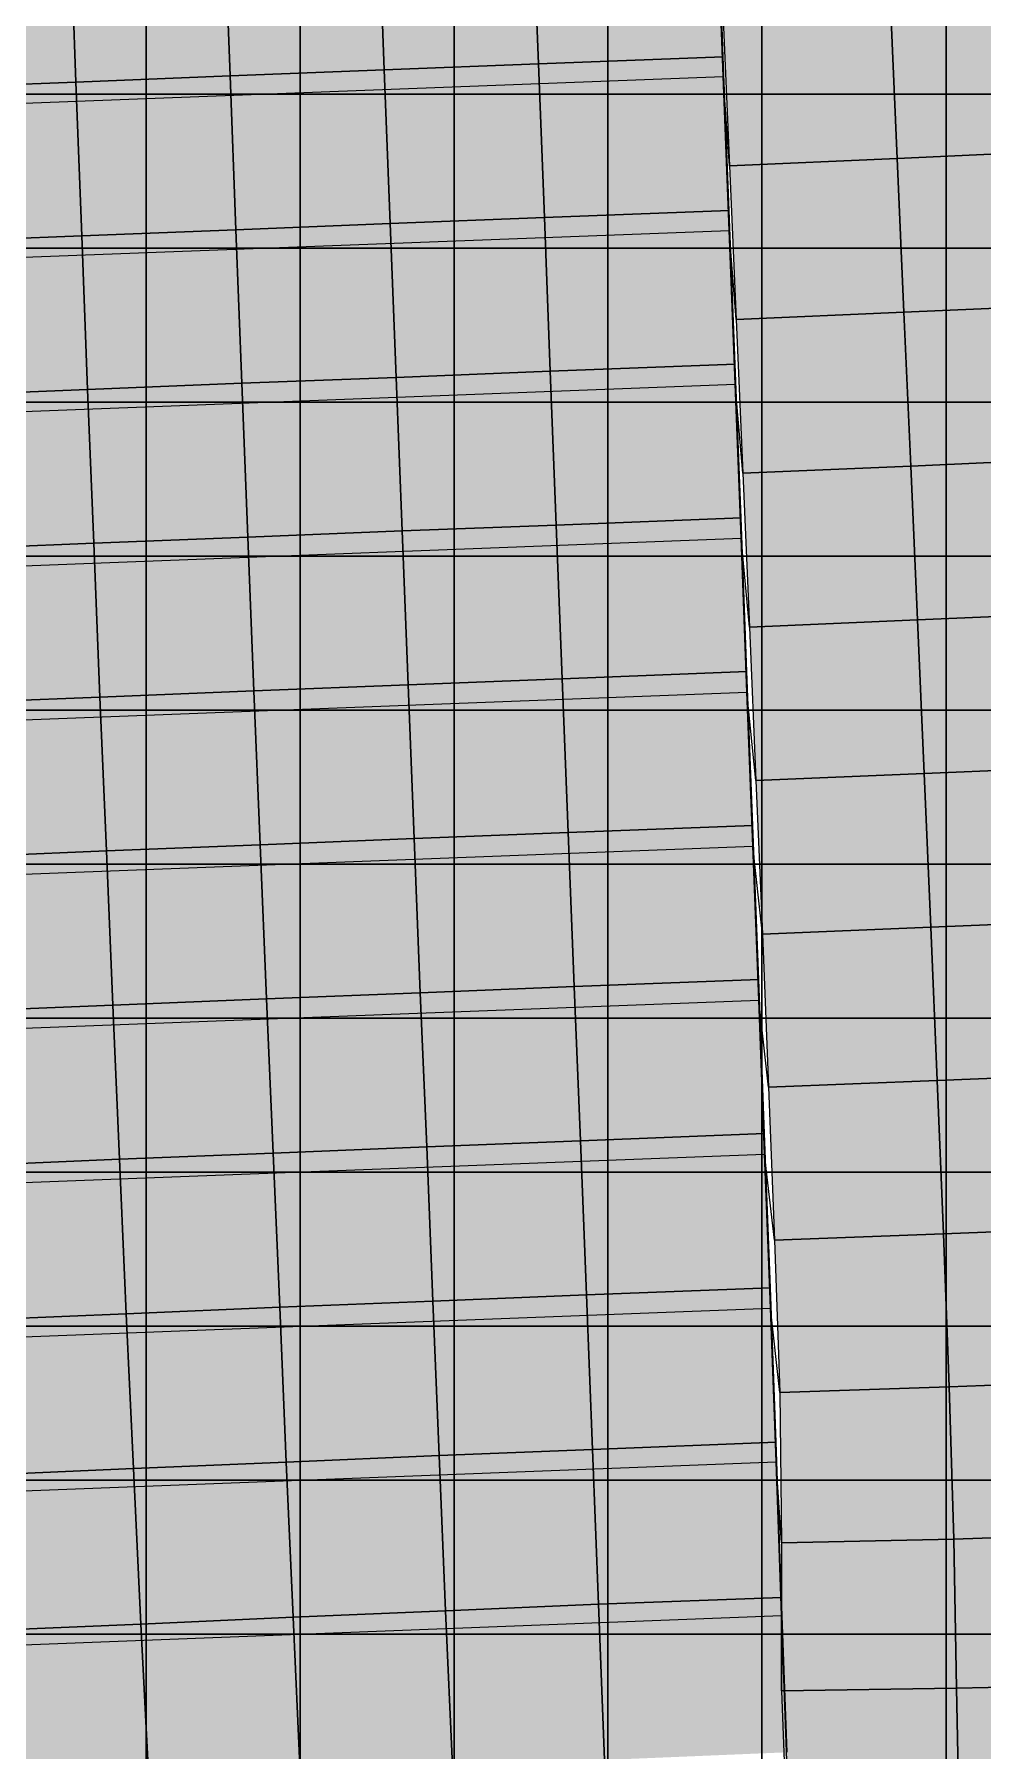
# Model space of a CAD drawing. Header units: inches. Extents: x -100 to 100, y -42 to 41.
# Drawn here: x 17.58 to 23.75, y -17.76 to -6.61 of the extents above; entities that cross this region are included whole.
import ezdxf

# ---------------------------------------------------------------- set-up
doc = ezdxf.new("R2010")
doc.units = ezdxf.units.IN
doc.header["$MEASUREMENT"] = 0
for name, color, linetype in [('Mesh-joint-vd-s2', 7, 'Continuous'), ('Mesh-joint-vd-s3', 7, 'Continuous'), ('Mesh-セル中詰(水中)', 7, 'Continuous'), ('Mesh-事前混合処理土', 7, 'Continuous'), ('Mesh-梁①(両端)', 7, 'Continuous'), ('Mesh-梁③(円周)', 7, 'Continuous'), ('Mesh-深層混合処理(水中)', 7, 'Continuous'), ('Undeformed Mesh-joint-vd-s2', 7, 'Continuous'), ('Undeformed Mesh-joint-vd-s3', 7, 'Continuous'), ('Undeformed Mesh-セル中詰(水中)', 7, 'Continuous'), ('Undeformed Mesh-事前混合処理土', 7, 'Continuous'), ('Undeformed Mesh-梁①(両端)', 7, 'Continuous'), ('Undeformed Mesh-梁③(円周)', 7, 'Continuous'), ('Undeformed Mesh-深層混合処理(水中)', 7, 'Continuous')]:
    doc.layers.add(name, color=color, linetype=linetype)

msp = doc.modelspace()

# ---------------------------------------------------------------- linework, layer by layer
at = {"color": 7, "true_color": 0xffffff, "transparency": 33554687}
for p, q in [((22.061, -6.8849), (22.023, -5.8852)), ((22.061, -6.8849), (22.061, -6.7579)), ((10.797, -7.315), (22.061, -6.8849)), ((22.099, -7.8847), (22.061, -6.8849)), ((22.101, -7.4648), (22.061, -6.8849)), ((22.099, -7.8847), (22.099, -7.7553)), ((10.835, -8.315), (22.099, -7.8847)), ((22.137, -8.8844), (22.099, -7.8847)), ((22.144, -8.4638), (22.099, -7.8847)), ((22.137, -8.8844), (22.138, -8.7535)), ((10.873, -9.315), (22.137, -8.8844)), ((22.176, -9.8841), (22.137, -8.8844)), ((22.188, -9.4625), (22.137, -8.8844)), ((22.176, -9.8841), (22.176, -9.751)), ((10.91, -10.315), (22.176, -9.8841)), ((22.214, -10.8839), (22.176, -9.8841)), ((22.231, -10.4606), (22.176, -9.8841)), ((22.214, -10.8839), (22.214, -10.7501)), ((10.948, -11.315), (22.214, -10.8839)), ((22.252, -11.8836), (22.214, -10.8839)), ((22.273, -11.4579), (22.214, -10.8839)), ((22.252, -11.8836), (22.252, -11.7485)), ((10.986, -12.315), (22.252, -11.8836)), ((22.291, -12.8834), (22.252, -11.8836)), ((22.315, -12.4543), (22.252, -11.8836)), ((22.291, -12.8834), (22.291, -12.7491)), ((11.024, -13.315), (22.291, -12.8834)), ((22.329, -13.8832), (22.291, -12.8834)), ((22.355, -13.4492), (22.291, -12.8834)), ((22.329, -13.8832), (22.329, -13.7493)), ((11.062, -14.315), (22.329, -13.8832)), ((22.367, -14.8829), (22.329, -13.8832)), ((22.394, -14.4421), (22.329, -13.8832)), ((22.367, -14.8829), (22.367, -14.7527)), ((11.099, -15.315), (22.367, -14.8829)), ((22.405, -15.8824), (22.367, -14.8829)), ((22.428, -15.4322), (22.367, -14.8829)), ((22.405, -15.8824), (22.405, -15.7547)), ((11.137, -16.315), (22.405, -15.8824)), ((22.439, -16.8806), (22.405, -15.8824)), ((22.44, -16.4084), (22.405, -15.8824)), ((22.439, -16.8806), (22.439, -16.7623)), ((11.175, -17.315), (22.439, -16.8806)), ((22.475, -17.8797), (22.439, -16.8806)), ((22.439, -17.3696), (22.439, -16.8806))]:
    msp.add_line(p, q, dxfattribs=at)
for points in [[(22.023, -5.7594), (20.82203, -5.8057), (20.86003, -6.8037)], [(22.023, -5.7594), (20.86003, -6.8037), (22.061, -6.7579)], [(18.81803, -5.8844), (17.81603, -5.92386), (17.85403, -6.92191)], [(18.81803, -5.8844), (17.85403, -6.92191), (18.85603, -6.882)], [(18.81803, -5.8844), (19.85803, -6.8431), (19.82003, -5.8447)], [(18.81803, -5.8844), (18.85603, -6.882), (19.85803, -6.8431)], [(20.82203, -5.8057), (19.82003, -5.8447), (19.85803, -6.8431)], [(20.82203, -5.8057), (19.85803, -6.8431), (20.86003, -6.8037)], [(16.81403, -5.96378), (17.85403, -6.92191), (17.81603, -5.92386)], [(16.81403, -5.96378), (16.85203, -6.96149), (17.85403, -6.92191)], [(23.147, -6.4176), (22.057, -6.4655), (22.101, -7.4648)], [(23.147, -6.4176), (22.101, -7.4648), (23.191, -7.417)], [(24.248, -6.3694), (23.147, -6.4176), (23.191, -7.417)], [(24.248, -6.3694), (23.191, -7.417), (24.292, -7.3689)], [(20.86003, -6.8037), (22.099, -7.7553), (22.061, -6.7579)], [(18.85603, -6.882), (17.85403, -6.92191), (17.89203, -7.91947)], [(18.85603, -6.882), (17.89203, -7.91947), (18.89403, -7.8804)], [(18.85603, -6.882), (19.89603, -7.8409), (19.85803, -6.8431)], [(18.85603, -6.882), (18.89403, -7.8804), (19.89603, -7.8409)], [(20.86003, -6.8037), (19.85803, -6.8431), (19.89603, -7.8409)], [(20.86003, -6.8037), (19.89603, -7.8409), (20.89803, -7.8022)], [(20.86003, -6.8037), (20.89803, -7.8022), (22.099, -7.7553)], [(16.85203, -6.96149), (17.89203, -7.91947), (17.85403, -6.92191)], [(16.85203, -6.96149), (16.89003, -7.95977), (17.89203, -7.91947)], [(23.191, -7.417), (22.101, -7.4648), (22.144, -8.4638)], [(23.191, -7.417), (22.144, -8.4638), (23.235, -8.4162)], [(24.292, -7.3689), (23.191, -7.417), (23.235, -8.4162)], [(24.292, -7.3689), (23.235, -8.4162), (24.336, -8.3682)], [(22.099, -7.7553), (20.89803, -7.8022), (20.93603, -8.7999)], [(22.099, -7.7553), (20.93603, -8.7999), (22.138, -8.7535)], [(18.89403, -7.8804), (17.89203, -7.91947), (17.93003, -8.91799)], [(18.89403, -7.8804), (17.93003, -8.91799), (18.93203, -8.8781)], [(19.89603, -7.8409), (18.89403, -7.8804), (18.93203, -8.8781)], [(19.89603, -7.8409), (18.93203, -8.8781), (19.93403, -8.8393)], [(20.89803, -7.8022), (19.89603, -7.8409), (19.93403, -8.8393)], [(20.89803, -7.8022), (19.93403, -8.8393), (20.93603, -8.7999)], [(17.89203, -7.91947), (16.89003, -7.95977), (16.92903, -8.95775)], [(17.89203, -7.91947), (16.92903, -8.95775), (17.93003, -8.91799)], [(23.235, -8.4162), (22.144, -8.4638), (22.188, -9.4625)], [(23.235, -8.4162), (22.188, -9.4625), (23.279, -9.4152)], [(24.336, -8.3682), (23.235, -8.4162), (23.279, -9.4152)], [(24.336, -8.3682), (23.279, -9.4152), (24.381, -9.3674)], [(20.93603, -8.7999), (19.93403, -8.8393), (19.97303, -9.837)], [(20.93603, -8.7999), (19.97303, -9.837), (20.97503, -9.7984)], [(20.93603, -8.7999), (22.176, -9.751), (22.138, -8.7535)], [(20.93603, -8.7999), (20.97503, -9.7984), (22.176, -9.751)], [(18.93203, -8.8781), (17.93003, -8.91799), (17.97003, -9.91609)], [(18.93203, -8.8781), (17.97003, -9.91609), (18.97103, -9.8767)], [(18.93203, -8.8781), (19.97303, -9.837), (19.93403, -8.8393)], [(18.93203, -8.8781), (18.97103, -9.8767), (19.97303, -9.837)], [(16.92903, -8.95775), (17.97003, -9.91609), (17.93003, -8.91799)], [(16.92903, -8.95775), (16.96803, -9.95688), (17.97003, -9.91609)], [(23.279, -9.4152), (22.188, -9.4625), (22.231, -10.4606)], [(23.279, -9.4152), (22.231, -10.4606), (23.323, -10.4137)], [(24.381, -9.3674), (23.279, -9.4152), (23.323, -10.4137)], [(24.381, -9.3674), (23.323, -10.4137), (24.425, -10.3663)], [(20.97503, -9.7984), (19.97303, -9.837), (20.01203, -10.836)], [(20.97503, -9.7984), (20.01203, -10.836), (21.01403, -10.7961)], [(22.214, -10.7501), (22.176, -9.751), (20.97503, -9.7984)], [(22.214, -10.7501), (20.97503, -9.7984), (21.01403, -10.7961)], [(16.96803, -9.95688), (18.01003, -10.9155), (17.97003, -9.91609)], [(18.97103, -9.8767), (17.97003, -9.91609), (18.01003, -10.9155)], [(18.97103, -9.8767), (18.01003, -10.9155), (19.01103, -10.875)], [(18.97103, -9.8767), (20.01203, -10.836), (19.97303, -9.837)], [(18.97103, -9.8767), (19.01103, -10.875), (20.01203, -10.836)], [(16.96803, -9.95688), (17.01003, -10.95573), (18.01003, -10.9155)], [(22.231, -10.4606), (23.366, -11.4118), (23.323, -10.4137)], [(22.231, -10.4606), (22.273, -11.4579), (23.366, -11.4118)], [(23.323, -10.4137), (24.469, -11.3648), (24.425, -10.3663)], [(23.323, -10.4137), (23.366, -11.4118), (24.469, -11.3648)], [(21.01403, -10.7961), (20.01203, -10.836), (20.05203, -11.8346)], [(21.01403, -10.7961), (20.05203, -11.8346), (21.05303, -11.7957)], [(22.252, -11.7485), (22.214, -10.7501), (21.01403, -10.7961)], [(22.252, -11.7485), (21.01403, -10.7961), (21.05303, -11.7957)], [(17.01003, -10.95573), (18.05203, -11.91459), (18.01003, -10.9155)], [(18.01003, -10.9155), (19.05203, -11.8749), (19.01103, -10.875)], [(18.01003, -10.9155), (18.05203, -11.91459), (19.05203, -11.8749)], [(19.01103, -10.875), (20.05203, -11.8346), (20.01203, -10.836)], [(19.01103, -10.875), (19.05203, -11.8749), (20.05203, -11.8346)], [(17.01003, -10.95573), (17.05203, -11.95613), (18.05203, -11.91459)], [(23.366, -11.4118), (24.512, -12.3629), (24.469, -11.3648)], [(22.273, -11.4579), (23.409, -12.4091), (23.366, -11.4118)], [(22.273, -11.4579), (22.315, -12.4543), (23.409, -12.4091)], [(23.366, -11.4118), (23.409, -12.4091), (24.512, -12.3629)], [(20.05203, -11.8346), (21.09203, -12.7949), (21.05303, -11.7957)], [(22.291, -12.7491), (22.252, -11.7485), (21.05303, -11.7957)], [(22.291, -12.7491), (21.05303, -11.7957), (21.09203, -12.7949)], [(17.05203, -11.95613), (18.09403, -12.91569), (18.05203, -11.91459)], [(18.05203, -11.91459), (19.09303, -12.8745), (19.05203, -11.8749)], [(18.05203, -11.91459), (18.09403, -12.91569), (19.09303, -12.8745)], [(19.05203, -11.8749), (20.09203, -12.8353), (20.05203, -11.8346)], [(19.05203, -11.8749), (19.09303, -12.8745), (20.09203, -12.8353)], [(20.05203, -11.8346), (20.09203, -12.8353), (21.09203, -12.7949)], [(17.05203, -11.95613), (17.09603, -12.95652), (18.09403, -12.91569)], [(23.409, -12.4091), (24.555, -13.3604), (24.512, -12.3629)], [(22.315, -12.4543), (23.451, -13.4055), (23.409, -12.4091)], [(22.315, -12.4543), (22.355, -13.4492), (23.451, -13.4055)], [(23.409, -12.4091), (23.451, -13.4055), (24.555, -13.3604)], [(21.09203, -12.7949), (20.09203, -12.8353), (20.13403, -13.8356)], [(21.09203, -12.7949), (20.13403, -13.8356), (21.13203, -13.7968)], [(22.329, -13.7493), (22.291, -12.7491), (21.09203, -12.7949)], [(22.329, -13.7493), (21.09203, -12.7949), (21.13203, -13.7968)], [(17.09603, -12.95652), (18.13803, -13.91682), (18.09403, -12.91569)], [(18.09403, -12.91569), (19.13503, -13.8765), (19.09303, -12.8745)], [(18.09403, -12.91569), (18.13803, -13.91682), (19.13503, -13.8765)], [(19.09303, -12.8745), (20.13403, -13.8356), (20.09203, -12.8353)], [(19.09303, -12.8745), (19.13503, -13.8765), (20.13403, -13.8356)], [(17.09603, -12.95652), (17.14003, -13.95919), (18.13803, -13.91682)], [(23.451, -13.4055), (24.596, -14.3573), (24.555, -13.3604)], [(22.355, -13.4492), (23.491, -14.401), (23.451, -13.4055)], [(22.355, -13.4492), (22.394, -14.4421), (23.491, -14.401)], [(23.451, -13.4055), (23.491, -14.401), (24.596, -14.3573)], [(21.13203, -13.7968), (20.13403, -13.8356), (20.17403, -14.8388)], [(21.13203, -13.7968), (20.17403, -14.8388), (21.17203, -14.7977)], [(22.329, -13.7493), (21.13203, -13.7968), (21.17203, -14.7977)], [(22.329, -13.7493), (21.17203, -14.7977), (22.367, -14.7527)], [(18.13803, -13.91682), (17.14003, -13.95919), (17.18603, -14.96199)], [(18.13803, -13.91682), (17.18603, -14.96199), (18.18103, -14.92104)], [(19.13503, -13.8765), (18.13803, -13.91682), (18.18103, -14.92104)], [(19.13503, -13.8765), (18.18103, -14.92104), (19.17803, -14.8784)], [(19.13503, -13.8765), (20.17403, -14.8388), (20.13403, -13.8356)], [(19.13503, -13.8765), (19.17803, -14.8784), (20.17403, -14.8388)], [(24.596, -14.3573), (23.491, -14.401), (23.528, -15.3956)], [(24.596, -14.3573), (23.528, -15.3956), (24.635, -15.3518)], [(23.491, -14.401), (22.394, -14.4421), (22.428, -15.4322)], [(23.491, -14.401), (22.428, -15.4322), (23.528, -15.3956)], [(20.17403, -14.8388), (21.21003, -15.8022), (21.17203, -14.7977)], [(21.17203, -14.7977), (22.405, -15.7547), (22.367, -14.7527)], [(21.17203, -14.7977), (21.21003, -15.8022), (22.405, -15.7547)], [(17.18603, -14.96199), (18.22803, -15.92535), (18.18103, -14.92104)], [(18.18103, -14.92104), (19.22103, -15.8846), (19.17803, -14.8784)], [(18.18103, -14.92104), (18.22803, -15.92535), (19.22103, -15.8846)], [(19.17803, -14.8784), (20.21503, -15.8416), (20.17403, -14.8388)], [(19.17803, -14.8784), (19.22103, -15.8846), (20.21503, -15.8416)], [(20.17403, -14.8388), (20.21503, -15.8416), (21.21003, -15.8022)], [(17.18603, -14.96199), (17.23403, -15.96889), (18.22803, -15.92535)], [(23.528, -15.3956), (24.674, -16.3423), (24.635, -15.3518)], [(22.44, -16.4084), (23.528, -15.3956), (22.428, -15.4322)], [(22.44, -16.4084), (23.559, -16.3843), (23.528, -15.3956)], [(23.528, -15.3956), (23.559, -16.3843), (24.674, -16.3423)], [(21.21003, -15.8022), (20.21503, -15.8416), (20.25603, -16.8503)], [(21.21003, -15.8022), (20.25603, -16.8503), (21.24903, -16.8059)], [(22.405, -15.7547), (21.21003, -15.8022), (21.24903, -16.8059)], [(22.405, -15.7547), (21.24903, -16.8059), (22.439, -16.7623)], [(17.23403, -15.96889), (18.27503, -16.93542), (18.22803, -15.92535)], [(19.22103, -15.8846), (18.22803, -15.92535), (18.27503, -16.93542)], [(19.22103, -15.8846), (18.27503, -16.93542), (19.26603, -16.8905)], [(19.22103, -15.8846), (20.25603, -16.8503), (20.21503, -15.8416)], [(19.22103, -15.8846), (19.26603, -16.8905), (20.25603, -16.8503)], [(17.23403, -15.96889), (17.28703, -16.97734), (18.27503, -16.93542)], [(23.559, -16.3843), (22.44, -16.4084), (22.439, -17.3696)], [(23.559, -16.3843), (22.439, -17.3696), (23.577, -17.3521)], [(23.559, -16.3843), (24.7126, -17.3278), (24.674, -16.3423)], [(23.559, -16.3843), (23.577, -17.3521), (24.7126, -17.3278)], [(20.30003, -17.8572), (21.24903, -16.8059), (20.25603, -16.8503)], [(20.30003, -17.8572), (21.28803, -17.8179), (21.24903, -16.8059)], [(21.28803, -17.8179), (22.439, -16.7623), (21.24903, -16.8059)], [(21.28803, -17.8179), (22.475, -17.7681), (22.439, -16.7623)], [(17.28703, -16.97734), (18.32813, -17.94767), (18.27503, -16.93542)], [(18.32813, -17.94767), (19.26603, -16.8905), (18.27503, -16.93542)], [(18.32813, -17.94767), (19.31123, -17.90398), (19.26603, -16.8905)], [(19.26603, -16.8905), (20.30003, -17.8572), (20.25603, -16.8503)], [(19.26603, -16.8905), (19.31123, -17.90398), (20.30003, -17.8572)], [(17.28703, -16.97734), (17.34703, -17.99627), (18.32813, -17.94767)], [(22.475, -18.3374), (23.577, -17.3521), (22.439, -17.3696)], [(22.475, -18.3374), (23.596, -18.3109), (23.577, -17.3521)], [(23.596, -18.3109), (24.7126, -17.3278), (23.577, -17.3521)], [(23.596, -18.3109), (24.7414, -18.2957), (24.7126, -17.3278)]]:
    msp.add_solid(points, dxfattribs=at)
at = {"layer": 'Mesh-joint-vd-s2', "color": 18, "true_color": 0x000000, "transparency": 33554559}
for p, q in [((22.061, -6.8849), (22.061, -6.7579)), ((22.099, -7.8847), (22.099, -7.7553)), ((22.137, -8.8844), (22.138, -8.7535)), ((22.176, -9.8841), (22.176, -9.751)), ((22.214, -10.8839), (22.214, -10.7501)), ((22.252, -11.8836), (22.252, -11.7485)), ((22.291, -12.8834), (22.291, -12.7491)), ((22.329, -13.8832), (22.329, -13.7493)), ((22.367, -14.8829), (22.367, -14.7527)), ((22.405, -15.8824), (22.405, -15.7547)), ((22.439, -16.8806), (22.439, -16.7623))]:
    msp.add_line(p, q, dxfattribs=at)
at = {"layer": 'Mesh-joint-vd-s3', "color": 18, "true_color": 0x000000, "transparency": 33554559}
for p, q in [((22.101, -7.4648), (22.061, -6.8849)), ((22.144, -8.4638), (22.099, -7.8847)), ((22.188, -9.4625), (22.137, -8.8844)), ((22.231, -10.4606), (22.176, -9.8841)), ((22.273, -11.4579), (22.214, -10.8839)), ((22.315, -12.4543), (22.252, -11.8836)), ((22.355, -13.4492), (22.291, -12.8834)), ((22.394, -14.4421), (22.329, -13.8832)), ((22.428, -15.4322), (22.367, -14.8829)), ((22.44, -16.4084), (22.405, -15.8824)), ((22.439, -17.3696), (22.439, -16.8806))]:
    msp.add_line(p, q, dxfattribs=at)
at = {"layer": 'Mesh-セル中詰(水中)', "color": 18, "true_color": 0x000000, "transparency": 33554559}
for p, q in [((22.061, -6.7579), (22.023, -5.7594)), ((18.85603, -6.882), (18.81803, -5.8844)), ((18.81803, -5.8844), (18.85603, -6.882)), ((19.85803, -6.8431), (19.82003, -5.8447)), ((19.82003, -5.8447), (19.85803, -6.8431)), ((20.86003, -6.8037), (20.82203, -5.8057)), ((20.82203, -5.8057), (20.86003, -6.8037)), ((17.85403, -6.92191), (17.81603, -5.92386)), ((17.81603, -5.92386), (17.85403, -6.92191)), ((22.061, -6.7579), (20.86003, -6.8037)), ((20.86003, -6.8037), (22.061, -6.7579)), ((22.099, -7.7553), (22.061, -6.7579)), ((18.85603, -6.882), (17.85403, -6.92191)), ((17.85403, -6.92191), (18.85603, -6.882)), ((19.85803, -6.8431), (18.85603, -6.882)), ((18.85603, -6.882), (19.85803, -6.8431)), ((18.89403, -7.8804), (18.85603, -6.882)), ((18.85603, -6.882), (18.89403, -7.8804)), ((20.86003, -6.8037), (19.85803, -6.8431)), ((19.85803, -6.8431), (20.86003, -6.8037)), ((19.89603, -7.8409), (19.85803, -6.8431)), ((19.85803, -6.8431), (19.89603, -7.8409)), ((20.89803, -7.8022), (20.86003, -6.8037)), ((20.86003, -6.8037), (20.89803, -7.8022)), ((17.85403, -6.92191), (16.85203, -6.96149)), ((16.85203, -6.96149), (17.85403, -6.92191)), ((17.89203, -7.91947), (17.85403, -6.92191)), ((17.85403, -6.92191), (17.89203, -7.91947)), ((22.099, -7.7553), (20.89803, -7.8022)), ((20.89803, -7.8022), (22.099, -7.7553)), ((22.138, -8.7535), (22.099, -7.7553)), ((18.89403, -7.8804), (17.89203, -7.91947)), ((17.89203, -7.91947), (18.89403, -7.8804)), ((19.89603, -7.8409), (18.89403, -7.8804)), ((18.89403, -7.8804), (19.89603, -7.8409)), ((18.93203, -8.8781), (18.89403, -7.8804)), ((18.89403, -7.8804), (18.93203, -8.8781)), ((20.89803, -7.8022), (19.89603, -7.8409)), ((19.89603, -7.8409), (20.89803, -7.8022)), ((19.93403, -8.8393), (19.89603, -7.8409)), ((19.89603, -7.8409), (19.93403, -8.8393)), ((20.93603, -8.7999), (20.89803, -7.8022)), ((20.89803, -7.8022), (20.93603, -8.7999)), ((17.89203, -7.91947), (16.89003, -7.95977)), ((16.89003, -7.95977), (17.89203, -7.91947)), ((17.93003, -8.91799), (17.89203, -7.91947)), ((17.89203, -7.91947), (17.93003, -8.91799)), ((20.93603, -8.7999), (19.93403, -8.8393)), ((19.93403, -8.8393), (20.93603, -8.7999)), ((22.138, -8.7535), (20.93603, -8.7999)), ((20.93603, -8.7999), (22.138, -8.7535)), ((20.97503, -9.7984), (20.93603, -8.7999)), ((20.93603, -8.7999), (20.97503, -9.7984)), ((22.176, -9.751), (22.138, -8.7535)), ((18.93203, -8.8781), (17.93003, -8.91799)), ((17.93003, -8.91799), (18.93203, -8.8781)), ((19.93403, -8.8393), (18.93203, -8.8781)), ((18.93203, -8.8781), (19.93403, -8.8393)), ((18.97103, -9.8767), (18.93203, -8.8781)), ((18.93203, -8.8781), (18.97103, -9.8767)), ((19.97303, -9.837), (19.93403, -8.8393)), ((19.93403, -8.8393), (19.97303, -9.837)), ((17.93003, -8.91799), (16.92903, -8.95775)), ((16.92903, -8.95775), (17.93003, -8.91799)), ((17.97003, -9.91609), (17.93003, -8.91799)), ((17.93003, -8.91799), (17.97003, -9.91609)), ((20.97503, -9.7984), (19.97303, -9.837)), ((19.97303, -9.837), (20.97503, -9.7984)), ((22.176, -9.751), (20.97503, -9.7984)), ((20.97503, -9.7984), (22.176, -9.751)), ((21.01403, -10.7961), (20.97503, -9.7984)), ((20.97503, -9.7984), (21.01403, -10.7961)), ((22.214, -10.7501), (22.176, -9.751)), ((17.97003, -9.91609), (16.96803, -9.95688)), ((16.96803, -9.95688), (17.97003, -9.91609)), ((18.97103, -9.8767), (17.97003, -9.91609)), ((17.97003, -9.91609), (18.97103, -9.8767)), ((18.01003, -10.9155), (17.97003, -9.91609)), ((17.97003, -9.91609), (18.01003, -10.9155)), ((19.97303, -9.837), (18.97103, -9.8767)), ((18.97103, -9.8767), (19.97303, -9.837)), ((19.01103, -10.875), (18.97103, -9.8767)), ((18.97103, -9.8767), (19.01103, -10.875)), ((20.01203, -10.836), (19.97303, -9.837)), ((19.97303, -9.837), (20.01203, -10.836)), ((21.01403, -10.7961), (20.01203, -10.836)), ((20.01203, -10.836), (21.01403, -10.7961)), ((22.214, -10.7501), (21.01403, -10.7961)), ((21.01403, -10.7961), (22.214, -10.7501)), ((21.05303, -11.7957), (21.01403, -10.7961)), ((21.01403, -10.7961), (21.05303, -11.7957)), ((22.252, -11.7485), (22.214, -10.7501)), ((17.01003, -10.95573), (18.01003, -10.9155)), ((18.01003, -10.9155), (17.01003, -10.95573)), ((19.01103, -10.875), (18.01003, -10.9155)), ((18.01003, -10.9155), (19.01103, -10.875)), ((18.05203, -11.91459), (18.01003, -10.9155)), ((18.01003, -10.9155), (18.05203, -11.91459)), ((20.01203, -10.836), (19.01103, -10.875)), ((19.01103, -10.875), (20.01203, -10.836)), ((19.05203, -11.8749), (19.01103, -10.875)), ((19.01103, -10.875), (19.05203, -11.8749)), ((20.05203, -11.8346), (20.01203, -10.836)), ((20.01203, -10.836), (20.05203, -11.8346)), ((21.05303, -11.7957), (20.05203, -11.8346)), ((20.05203, -11.8346), (21.05303, -11.7957)), ((22.252, -11.7485), (21.05303, -11.7957)), ((21.05303, -11.7957), (22.252, -11.7485)), ((21.09203, -12.7949), (21.05303, -11.7957)), ((21.05303, -11.7957), (21.09203, -12.7949)), ((22.291, -12.7491), (22.252, -11.7485)), ((18.05203, -11.91459), (17.05203, -11.95613)), ((17.05203, -11.95613), (18.05203, -11.91459)), ((19.05203, -11.8749), (18.05203, -11.91459)), ((18.05203, -11.91459), (19.05203, -11.8749)), ((18.09403, -12.91569), (18.05203, -11.91459)), ((18.05203, -11.91459), (18.09403, -12.91569)), ((20.05203, -11.8346), (19.05203, -11.8749)), ((19.05203, -11.8749), (20.05203, -11.8346)), ((19.09303, -12.8745), (19.05203, -11.8749)), ((19.05203, -11.8749), (19.09303, -12.8745)), ((20.09203, -12.8353), (20.05203, -11.8346)), ((20.05203, -11.8346), (20.09203, -12.8353)), ((21.09203, -12.7949), (20.09203, -12.8353)), ((20.09203, -12.8353), (21.09203, -12.7949)), ((22.291, -12.7491), (21.09203, -12.7949)), ((21.09203, -12.7949), (22.291, -12.7491)), ((21.13203, -13.7968), (21.09203, -12.7949)), ((21.09203, -12.7949), (21.13203, -13.7968)), ((22.329, -13.7493), (22.291, -12.7491)), ((18.09403, -12.91569), (17.09603, -12.95652)), ((17.09603, -12.95652), (18.09403, -12.91569)), ((19.09303, -12.8745), (18.09403, -12.91569)), ((18.09403, -12.91569), (19.09303, -12.8745)), ((18.13803, -13.91682), (18.09403, -12.91569)), ((18.09403, -12.91569), (18.13803, -13.91682)), ((20.09203, -12.8353), (19.09303, -12.8745)), ((19.09303, -12.8745), (20.09203, -12.8353)), ((19.13503, -13.8765), (19.09303, -12.8745)), ((19.09303, -12.8745), (19.13503, -13.8765)), ((20.13403, -13.8356), (20.09203, -12.8353)), ((20.09203, -12.8353), (20.13403, -13.8356)), ((21.13203, -13.7968), (20.13403, -13.8356)), ((20.13403, -13.8356), (21.13203, -13.7968)), ((22.329, -13.7493), (21.13203, -13.7968)), ((21.13203, -13.7968), (22.329, -13.7493)), ((21.17203, -14.7977), (21.13203, -13.7968)), ((21.13203, -13.7968), (21.17203, -14.7977)), ((22.367, -14.7527), (22.329, -13.7493)), ((18.13803, -13.91682), (17.14003, -13.95919)), ((17.14003, -13.95919), (18.13803, -13.91682)), ((18.13803, -13.91682), (19.13503, -13.8765)), ((19.13503, -13.8765), (18.13803, -13.91682)), ((18.18103, -14.92104), (18.13803, -13.91682)), ((18.13803, -13.91682), (18.18103, -14.92104)), ((20.13403, -13.8356), (19.13503, -13.8765)), ((19.13503, -13.8765), (20.13403, -13.8356)), ((19.17803, -14.8784), (19.13503, -13.8765)), ((19.13503, -13.8765), (19.17803, -14.8784)), ((20.17403, -14.8388), (20.13403, -13.8356)), ((20.13403, -13.8356), (20.17403, -14.8388)), ((21.17203, -14.7977), (20.17403, -14.8388)), ((20.17403, -14.8388), (21.17203, -14.7977)), ((22.367, -14.7527), (21.17203, -14.7977)), ((21.17203, -14.7977), (22.367, -14.7527)), ((21.21003, -15.8022), (21.17203, -14.7977)), ((21.17203, -14.7977), (21.21003, -15.8022)), ((22.405, -15.7547), (22.367, -14.7527)), ((18.18103, -14.92104), (17.18603, -14.96199)), ((17.18603, -14.96199), (18.18103, -14.92104)), ((19.17803, -14.8784), (18.18103, -14.92104)), ((18.18103, -14.92104), (19.17803, -14.8784)), ((18.22803, -15.92535), (18.18103, -14.92104)), ((18.18103, -14.92104), (18.22803, -15.92535)), ((20.17403, -14.8388), (19.17803, -14.8784)), ((19.17803, -14.8784), (20.17403, -14.8388)), ((19.22103, -15.8846), (19.17803, -14.8784)), ((19.17803, -14.8784), (19.22103, -15.8846)), ((20.21503, -15.8416), (20.17403, -14.8388)), ((20.17403, -14.8388), (20.21503, -15.8416)), ((21.21003, -15.8022), (20.21503, -15.8416)), ((20.21503, -15.8416), (21.21003, -15.8022)), ((22.405, -15.7547), (21.21003, -15.8022)), ((21.21003, -15.8022), (22.405, -15.7547)), ((21.24903, -16.8059), (21.21003, -15.8022)), ((21.21003, -15.8022), (21.24903, -16.8059)), ((22.439, -16.7623), (22.405, -15.7547)), ((18.22803, -15.92535), (17.23403, -15.96889)), ((17.23403, -15.96889), (18.22803, -15.92535)), ((19.22103, -15.8846), (18.22803, -15.92535)), ((18.22803, -15.92535), (19.22103, -15.8846)), ((18.27503, -16.93542), (18.22803, -15.92535)), ((18.22803, -15.92535), (18.27503, -16.93542)), ((20.21503, -15.8416), (19.22103, -15.8846)), ((19.22103, -15.8846), (20.21503, -15.8416)), ((19.26603, -16.8905), (19.22103, -15.8846)), ((19.22103, -15.8846), (19.26603, -16.8905)), ((20.25603, -16.8503), (20.21503, -15.8416)), ((20.21503, -15.8416), (20.25603, -16.8503)), ((21.24903, -16.8059), (20.25603, -16.8503)), ((20.25603, -16.8503), (21.24903, -16.8059)), ((22.439, -16.7623), (21.24903, -16.8059)), ((21.24903, -16.8059), (22.439, -16.7623)), ((21.28803, -17.8179), (21.24903, -16.8059)), ((21.24903, -16.8059), (21.28803, -17.8179)), ((22.475, -17.7681), (22.439, -16.7623)), ((18.27503, -16.93542), (17.28703, -16.97734)), ((17.28703, -16.97734), (18.27503, -16.93542)), ((19.26603, -16.8905), (18.27503, -16.93542)), ((18.27503, -16.93542), (19.26603, -16.8905)), ((18.32813, -17.94767), (18.27503, -16.93542)), ((18.27503, -16.93542), (18.32813, -17.94767)), ((19.26603, -16.8905), (20.25603, -16.8503)), ((20.25603, -16.8503), (19.26603, -16.8905)), ((19.31123, -17.90398), (19.26603, -16.8905)), ((19.26603, -16.8905), (19.31123, -17.90398)), ((20.30003, -17.8572), (20.25603, -16.8503)), ((20.25603, -16.8503), (20.30003, -17.8572))]:
    msp.add_line(p, q, dxfattribs=at)
at = {"layer": 'Mesh-事前混合処理土', "color": 18, "true_color": 0x000000, "transparency": 33554559}
for p, q in [((23.559, -16.3843), (22.44, -16.4084)), ((24.674, -16.3423), (23.559, -16.3843)), ((23.577, -17.3521), (23.559, -16.3843)), ((23.559, -16.3843), (23.577, -17.3521)), ((22.44, -16.4084), (22.439, -17.3696)), ((23.577, -17.3521), (22.439, -17.3696)), ((22.439, -17.3696), (23.577, -17.3521)), ((22.439, -17.3696), (22.475, -18.3374)), ((24.7126, -17.3278), (23.577, -17.3521)), ((23.577, -17.3521), (24.7126, -17.3278)), ((23.596, -18.3109), (23.577, -17.3521)), ((23.577, -17.3521), (23.596, -18.3109))]:
    msp.add_line(p, q, dxfattribs=at)
at = {"layer": 'Mesh-梁①(両端)', "color": 18, "true_color": 0x000000, "transparency": 33554559}
for p, q in [((22.061, -6.8849), (22.023, -5.8852)), ((22.099, -7.8847), (22.061, -6.8849)), ((22.137, -8.8844), (22.099, -7.8847)), ((22.176, -9.8841), (22.137, -8.8844)), ((22.214, -10.8839), (22.176, -9.8841)), ((22.252, -11.8836), (22.214, -10.8839)), ((22.291, -12.8834), (22.252, -11.8836)), ((22.329, -13.8832), (22.291, -12.8834)), ((22.367, -14.8829), (22.329, -13.8832)), ((22.405, -15.8824), (22.367, -14.8829)), ((22.439, -16.8806), (22.405, -15.8824)), ((22.475, -17.8797), (22.439, -16.8806))]:
    msp.add_line(p, q, dxfattribs=at)
at = {"layer": 'Mesh-梁③(円周)', "color": 18, "true_color": 0x000000, "transparency": 33554559}
for p, q in [((10.797, -7.315), (22.061, -6.8849)), ((10.835, -8.315), (22.099, -7.8847)), ((10.873, -9.315), (22.137, -8.8844)), ((10.91, -10.315), (22.176, -9.8841)), ((10.948, -11.315), (22.214, -10.8839)), ((10.986, -12.315), (22.252, -11.8836)), ((11.024, -13.315), (22.291, -12.8834)), ((11.062, -14.315), (22.329, -13.8832)), ((11.099, -15.315), (22.367, -14.8829)), ((11.137, -16.315), (22.405, -15.8824)), ((11.175, -17.315), (22.439, -16.8806))]:
    msp.add_line(p, q, dxfattribs=at)
at = {"layer": 'Mesh-深層混合処理(水中)', "color": 18, "true_color": 0x000000, "transparency": 33554559}
for p, q in [((23.191, -7.417), (23.147, -6.4176)), ((23.147, -6.4176), (23.191, -7.417)), ((22.057, -6.4655), (22.101, -7.4648)), ((23.191, -7.417), (22.101, -7.4648)), ((22.101, -7.4648), (23.191, -7.417)), ((22.101, -7.4648), (22.144, -8.4638)), ((24.292, -7.3689), (23.191, -7.417)), ((23.191, -7.417), (24.292, -7.3689)), ((23.235, -8.4162), (23.191, -7.417)), ((23.191, -7.417), (23.235, -8.4162)), ((23.235, -8.4162), (22.144, -8.4638)), ((22.144, -8.4638), (23.235, -8.4162)), ((22.144, -8.4638), (22.188, -9.4625)), ((23.235, -8.4162), (24.336, -8.3682)), ((24.336, -8.3682), (23.235, -8.4162)), ((23.279, -9.4152), (23.235, -8.4162)), ((23.235, -8.4162), (23.279, -9.4152)), ((23.279, -9.4152), (22.188, -9.4625)), ((22.188, -9.4625), (23.279, -9.4152)), ((22.188, -9.4625), (22.231, -10.4606)), ((24.381, -9.3674), (23.279, -9.4152)), ((23.279, -9.4152), (24.381, -9.3674)), ((23.323, -10.4137), (23.279, -9.4152)), ((23.279, -9.4152), (23.323, -10.4137)), ((23.323, -10.4137), (22.231, -10.4606)), ((22.231, -10.4606), (23.323, -10.4137)), ((22.231, -10.4606), (22.273, -11.4579)), ((24.425, -10.3663), (23.323, -10.4137)), ((23.323, -10.4137), (24.425, -10.3663)), ((23.366, -11.4118), (23.323, -10.4137)), ((23.323, -10.4137), (23.366, -11.4118)), ((24.469, -11.3648), (23.366, -11.4118)), ((23.366, -11.4118), (24.469, -11.3648)), ((23.366, -11.4118), (22.273, -11.4579)), ((22.273, -11.4579), (23.366, -11.4118)), ((22.273, -11.4579), (22.315, -12.4543)), ((23.409, -12.4091), (23.366, -11.4118)), ((23.366, -11.4118), (23.409, -12.4091)), ((24.512, -12.3629), (23.409, -12.4091)), ((23.409, -12.4091), (24.512, -12.3629)), ((23.409, -12.4091), (22.315, -12.4543)), ((22.315, -12.4543), (23.409, -12.4091)), ((22.315, -12.4543), (22.355, -13.4492)), ((23.451, -13.4055), (23.409, -12.4091)), ((23.409, -12.4091), (23.451, -13.4055)), ((24.555, -13.3604), (23.451, -13.4055)), ((23.451, -13.4055), (24.555, -13.3604)), ((23.451, -13.4055), (22.355, -13.4492)), ((22.355, -13.4492), (23.451, -13.4055)), ((22.355, -13.4492), (22.394, -14.4421)), ((23.491, -14.401), (23.451, -13.4055)), ((23.451, -13.4055), (23.491, -14.401)), ((24.596, -14.3573), (23.491, -14.401)), ((23.491, -14.401), (24.596, -14.3573)), ((23.491, -14.401), (22.394, -14.4421)), ((22.394, -14.4421), (23.491, -14.401)), ((22.394, -14.4421), (22.428, -15.4322)), ((23.528, -15.3956), (23.491, -14.401)), ((23.491, -14.401), (23.528, -15.3956)), ((24.635, -15.3518), (23.528, -15.3956)), ((23.528, -15.3956), (24.635, -15.3518)), ((23.528, -15.3956), (22.428, -15.4322)), ((22.428, -15.4322), (23.528, -15.3956)), ((22.428, -15.4322), (22.44, -16.4084)), ((23.559, -16.3843), (23.528, -15.3956)), ((23.528, -15.3956), (23.559, -16.3843)), ((22.44, -16.4084), (23.559, -16.3843)), ((23.559, -16.3843), (24.674, -16.3423))]:
    msp.add_line(p, q, dxfattribs=at)
at = {"layer": 'Undeformed Mesh-joint-vd-s2', "color": 1, "true_color": 0xff0000, "transparency": 33554687}
for p, q in [((23.51, -7), (23.51, -7)), ((23.51, -8), (23.51, -8)), ((23.51, -9), (23.51, -9)), ((23.51, -10), (23.51, -10)), ((23.51, -11), (23.51, -11)), ((23.51, -12), (23.51, -12)), ((23.51, -13), (23.51, -13)), ((23.51, -14), (23.51, -14)), ((23.51, -15), (23.51, -15)), ((23.51, -16), (23.51, -16)), ((23.51, -17), (23.51, -17))]:
    msp.add_line(p, q, dxfattribs=at)
at = {"layer": 'Undeformed Mesh-joint-vd-s3', "color": 1, "true_color": 0xff0000, "transparency": 33554687}
for p, q in [((23.51, -7), (23.51, -7)), ((23.51, -8), (23.51, -8)), ((23.51, -9), (23.51, -9)), ((23.51, -10), (23.51, -10)), ((23.51, -11), (23.51, -11)), ((23.51, -12), (23.51, -12)), ((23.51, -13), (23.51, -13)), ((23.51, -14), (23.51, -14)), ((23.51, -15), (23.51, -15)), ((23.51, -16), (23.51, -16)), ((23.51, -17), (23.51, -17))]:
    msp.add_line(p, q, dxfattribs=at)
at = {"layer": 'Undeformed Mesh-セル中詰(水中)', "color": 1, "true_color": 0xff0000, "transparency": 33554687}
for p, q in [((18.31103, -7), (18.31103, -6)), ((18.31103, -6), (18.31103, -7)), ((19.31103, -7), (19.31103, -6)), ((19.31103, -6), (19.31103, -7)), ((20.31103, -7), (20.31103, -6)), ((20.31103, -6), (20.31103, -7)), ((21.31103, -7), (21.31103, -6)), ((21.31103, -6), (21.31103, -7)), ((22.31103, -7), (22.31103, -6)), ((22.31103, -6), (22.31103, -7)), ((23.51, -7), (23.51, -6)), ((18.31103, -7), (17.31103, -7)), ((17.31103, -7), (18.31103, -7)), ((18.31103, -8), (18.31103, -7)), ((18.31103, -7), (18.31103, -8)), ((19.31103, -7), (18.31103, -7)), ((18.31103, -7), (19.31103, -7)), ((19.31103, -8), (19.31103, -7)), ((20.31103, -7), (19.31103, -7)), ((19.31103, -7), (19.31103, -8)), ((19.31103, -7), (20.31103, -7)), ((20.31103, -8), (20.31103, -7)), ((20.31103, -7), (20.31103, -8)), ((21.31103, -7), (20.31103, -7)), ((20.31103, -7), (21.31103, -7)), ((21.31103, -8), (21.31103, -7)), ((22.31103, -7), (21.31103, -7)), ((21.31103, -7), (21.31103, -8)), ((21.31103, -7), (22.31103, -7)), ((22.31103, -8), (22.31103, -7)), ((22.31103, -7), (22.31103, -8)), ((23.51, -7), (22.31103, -7)), ((22.31103, -7), (23.51, -7)), ((23.51, -8), (23.51, -7)), ((18.31103, -8), (17.31103, -8)), ((17.31103, -8), (18.31103, -8)), ((18.31103, -9), (18.31103, -8)), ((19.31103, -8), (18.31103, -8)), ((18.31103, -8), (18.31103, -9)), ((18.31103, -8), (19.31103, -8)), ((19.31103, -9), (19.31103, -8)), ((20.31103, -8), (19.31103, -8)), ((19.31103, -8), (19.31103, -9)), ((19.31103, -8), (20.31103, -8)), ((20.31103, -9), (20.31103, -8)), ((21.31103, -8), (20.31103, -8)), ((20.31103, -8), (20.31103, -9)), ((20.31103, -8), (21.31103, -8)), ((21.31103, -9), (21.31103, -8)), ((22.31103, -8), (21.31103, -8)), ((21.31103, -8), (21.31103, -9)), ((21.31103, -8), (22.31103, -8)), ((22.31103, -9), (22.31103, -8)), ((23.51, -8), (22.31103, -8)), ((22.31103, -8), (22.31103, -9)), ((22.31103, -8), (23.51, -8)), ((23.51, -9), (23.51, -8)), ((18.31103, -9), (17.31103, -9)), ((17.31103, -9), (18.31103, -9)), ((18.31103, -10), (18.31103, -9)), ((18.31103, -9), (18.31103, -10)), ((19.31103, -9), (18.31103, -9)), ((18.31103, -9), (19.31103, -9)), ((19.31103, -10), (19.31103, -9)), ((20.31103, -9), (19.31103, -9)), ((19.31103, -9), (19.31103, -10)), ((19.31103, -9), (20.31103, -9)), ((20.31103, -10), (20.31103, -9)), ((20.31103, -9), (20.31103, -10)), ((21.31103, -9), (20.31103, -9)), ((20.31103, -9), (21.31103, -9)), ((21.31103, -10), (21.31103, -9)), ((22.31103, -9), (21.31103, -9)), ((21.31103, -9), (21.31103, -10)), ((21.31103, -9), (22.31103, -9)), ((22.31103, -10), (22.31103, -9)), ((22.31103, -9), (22.31103, -10)), ((23.51, -9), (22.31103, -9)), ((22.31103, -9), (23.51, -9)), ((23.51, -10), (23.51, -9)), ((18.31103, -10), (17.31103, -10)), ((17.31103, -10), (18.31103, -10)), ((18.31103, -11), (18.31103, -10)), ((18.31103, -10), (18.31103, -11)), ((19.31103, -10), (18.31103, -10)), ((18.31103, -10), (19.31103, -10)), ((19.31103, -11), (19.31103, -10)), ((20.31103, -10), (19.31103, -10)), ((19.31103, -10), (19.31103, -11)), ((19.31103, -10), (20.31103, -10)), ((20.31103, -11), (20.31103, -10)), ((20.31103, -10), (20.31103, -11)), ((21.31103, -10), (20.31103, -10)), ((20.31103, -10), (21.31103, -10)), ((21.31103, -11), (21.31103, -10)), ((22.31103, -10), (21.31103, -10)), ((21.31103, -10), (21.31103, -11)), ((21.31103, -10), (22.31103, -10)), ((22.31103, -11), (22.31103, -10)), ((23.51, -10), (22.31103, -10)), ((22.31103, -10), (22.31103, -11)), ((22.31103, -10), (23.51, -10)), ((23.51, -11), (23.51, -10)), ((18.31103, -11), (17.31103, -11)), ((17.31103, -11), (18.31103, -11)), ((18.31103, -12), (18.31103, -11)), ((18.31103, -11), (19.31103, -11)), ((18.31103, -11), (18.31103, -12)), ((19.31103, -11), (18.31103, -11)), ((19.31103, -12), (19.31103, -11)), ((19.31103, -11), (19.31103, -12)), ((20.31103, -11), (19.31103, -11)), ((19.31103, -11), (20.31103, -11)), ((20.31103, -12), (20.31103, -11)), ((20.31103, -11), (20.31103, -12)), ((21.31103, -11), (20.31103, -11)), ((20.31103, -11), (21.31103, -11)), ((21.31103, -12), (21.31103, -11)), ((22.31103, -11), (21.31103, -11)), ((21.31103, -11), (21.31103, -12)), ((21.31103, -11), (22.31103, -11)), ((22.31103, -12), (22.31103, -11)), ((23.51, -11), (22.31103, -11)), ((22.31103, -11), (22.31103, -12)), ((22.31103, -11), (23.51, -11)), ((23.51, -12), (23.51, -11)), ((18.31103, -12), (17.31103, -12)), ((17.31103, -12), (18.31103, -12)), ((18.31103, -13), (18.31103, -12)), ((18.31103, -12), (18.31103, -13)), ((19.31103, -12), (18.31103, -12)), ((18.31103, -12), (19.31103, -12)), ((19.31103, -13), (19.31103, -12)), ((19.31103, -12), (19.31103, -13)), ((20.31103, -12), (19.31103, -12)), ((19.31103, -12), (20.31103, -12)), ((20.31103, -13), (20.31103, -12)), ((20.31103, -12), (20.31103, -13)), ((21.31103, -12), (20.31103, -12)), ((20.31103, -12), (21.31103, -12)), ((21.31103, -13), (21.31103, -12)), ((21.31103, -12), (21.31103, -13)), ((22.31103, -12), (21.31103, -12)), ((21.31103, -12), (22.31103, -12)), ((22.31103, -13), (22.31103, -12)), ((23.51, -12), (22.31103, -12)), ((22.31103, -12), (22.31103, -13)), ((22.31103, -12), (23.51, -12)), ((23.51, -13), (23.51, -12)), ((18.31103, -13), (17.31103, -13)), ((17.31103, -13), (18.31103, -13)), ((18.31103, -14), (18.31103, -13)), ((18.31103, -13), (18.31103, -14)), ((19.31103, -13), (18.31103, -13)), ((18.31103, -13), (19.31103, -13)), ((19.31103, -14), (19.31103, -13)), ((19.31103, -13), (19.31103, -14)), ((20.31103, -13), (19.31103, -13)), ((19.31103, -13), (20.31103, -13)), ((20.31103, -14), (20.31103, -13)), ((20.31103, -13), (20.31103, -14)), ((21.31103, -13), (20.31103, -13)), ((20.31103, -13), (21.31103, -13)), ((21.31103, -14), (21.31103, -13)), ((22.31103, -13), (21.31103, -13)), ((21.31103, -13), (21.31103, -14)), ((21.31103, -13), (22.31103, -13)), ((22.31103, -14), (22.31103, -13)), ((23.51, -13), (22.31103, -13)), ((22.31103, -13), (22.31103, -14)), ((22.31103, -13), (23.51, -13)), ((23.51, -14), (23.51, -13)), ((18.31103, -14), (17.31103, -14)), ((17.31103, -14), (18.31103, -14)), ((18.31103, -15), (18.31103, -14)), ((19.31103, -14), (18.31103, -14)), ((18.31103, -14), (18.31103, -15)), ((18.31103, -14), (19.31103, -14)), ((19.31103, -15), (19.31103, -14)), ((19.31103, -14), (20.31103, -14)), ((20.31103, -14), (19.31103, -14)), ((19.31103, -14), (19.31103, -15)), ((20.31103, -15), (20.31103, -14)), ((20.31103, -14), (20.31103, -15)), ((21.31103, -14), (20.31103, -14)), ((20.31103, -14), (21.31103, -14)), ((21.31103, -15), (21.31103, -14)), ((22.31103, -14), (21.31103, -14)), ((21.31103, -14), (21.31103, -15)), ((21.31103, -14), (22.31103, -14)), ((22.31103, -15), (22.31103, -14)), ((23.51, -14), (22.31103, -14)), ((22.31103, -14), (22.31103, -15)), ((22.31103, -14), (23.51, -14)), ((23.51, -15), (23.51, -14)), ((18.31103, -15), (17.31103, -15)), ((17.31103, -15), (18.31103, -15)), ((18.31103, -16), (18.31103, -15)), ((18.31103, -15), (18.31103, -16)), ((19.31103, -15), (18.31103, -15)), ((18.31103, -15), (19.31103, -15)), ((19.31103, -16), (19.31103, -15)), ((19.31103, -15), (19.31103, -16)), ((20.31103, -15), (19.31103, -15)), ((19.31103, -15), (20.31103, -15)), ((20.31103, -16), (20.31103, -15)), ((20.31103, -15), (20.31103, -16)), ((21.31103, -15), (20.31103, -15)), ((20.31103, -15), (21.31103, -15)), ((21.31103, -16), (21.31103, -15)), ((21.31103, -15), (21.31103, -16)), ((22.31103, -15), (21.31103, -15)), ((21.31103, -15), (22.31103, -15)), ((22.31103, -16), (22.31103, -15)), ((22.31103, -15), (22.31103, -16)), ((23.51, -15), (22.31103, -15)), ((22.31103, -15), (23.51, -15)), ((23.51, -16), (23.51, -15)), ((18.31103, -16), (17.31103, -16)), ((17.31103, -16), (18.31103, -16)), ((18.31103, -17), (18.31103, -16)), ((18.31103, -16), (18.31103, -17)), ((19.31103, -16), (18.31103, -16)), ((18.31103, -16), (19.31103, -16)), ((19.31103, -17), (19.31103, -16)), ((20.31103, -16), (19.31103, -16)), ((19.31103, -16), (19.31103, -17)), ((19.31103, -16), (20.31103, -16)), ((20.31103, -17), (20.31103, -16)), ((20.31103, -16), (20.31103, -17)), ((21.31103, -16), (20.31103, -16)), ((20.31103, -16), (21.31103, -16)), ((21.31103, -17), (21.31103, -16)), ((22.31103, -16), (21.31103, -16)), ((21.31103, -16), (21.31103, -17)), ((21.31103, -16), (22.31103, -16)), ((22.31103, -17), (22.31103, -16)), ((23.51, -16), (22.31103, -16)), ((22.31103, -16), (22.31103, -17)), ((22.31103, -16), (23.51, -16)), ((23.51, -17), (23.51, -16)), ((18.31103, -17), (17.31103, -17)), ((17.31103, -17), (18.31103, -17)), ((18.31103, -18), (18.31103, -17)), ((18.31103, -17), (18.31103, -18)), ((19.31103, -17), (18.31103, -17)), ((18.31103, -17), (19.31103, -17)), ((19.31103, -18), (19.31103, -17)), ((20.31103, -17), (19.31103, -17)), ((19.31103, -17), (19.31103, -18)), ((19.31103, -17), (20.31103, -17)), ((20.31103, -18), (20.31103, -17)), ((20.31103, -17), (21.31103, -17)), ((20.31103, -17), (20.31103, -18)), ((21.31103, -17), (20.31103, -17)), ((21.31103, -18), (21.31103, -17)), ((22.31103, -17), (21.31103, -17)), ((21.31103, -17), (21.31103, -18)), ((21.31103, -17), (22.31103, -17)), ((22.31103, -18), (22.31103, -17)), ((23.51, -17), (22.31103, -17)), ((22.31103, -17), (22.31103, -18)), ((22.31103, -17), (23.51, -17)), ((23.51, -18), (23.51, -17))]:
    msp.add_line(p, q, dxfattribs=at)
at = {"layer": 'Undeformed Mesh-事前混合処理土', "color": 1, "true_color": 0xff0000, "transparency": 33554687}
for p, q in [((24.6, -16), (23.51, -16)), ((23.51, -16), (23.51, -17)), ((24.6, -17), (23.51, -17)), ((23.51, -17), (23.51, -18)), ((23.51, -17), (24.6, -17))]:
    msp.add_line(p, q, dxfattribs=at)
at = {"layer": 'Undeformed Mesh-梁①(両端)', "color": 1, "true_color": 0xff0000, "transparency": 33554687}
for p, q in [((23.51, -7), (23.51, -6)), ((23.51, -8), (23.51, -7)), ((23.51, -9), (23.51, -8)), ((23.51, -10), (23.51, -9)), ((23.51, -11), (23.51, -10)), ((23.51, -12), (23.51, -11)), ((23.51, -13), (23.51, -12)), ((23.51, -14), (23.51, -13)), ((23.51, -15), (23.51, -14)), ((23.51, -16), (23.51, -15)), ((23.51, -17), (23.51, -16)), ((23.51, -18), (23.51, -17))]:
    msp.add_line(p, q, dxfattribs=at)
at = {"layer": 'Undeformed Mesh-梁③(円周)', "color": 1, "true_color": 0xff0000, "transparency": 33554687}
for p, q in [((12.25, -7), (23.51, -7)), ((12.25, -8), (23.51, -8)), ((12.25, -9), (23.51, -9)), ((12.25, -10), (23.51, -10)), ((12.25, -11), (23.51, -11)), ((12.25, -12), (23.51, -12)), ((12.25, -13), (23.51, -13)), ((12.25, -14), (23.51, -14)), ((12.25, -15), (23.51, -15)), ((12.25, -16), (23.51, -16)), ((12.25, -17), (23.51, -17))]:
    msp.add_line(p, q, dxfattribs=at)
at = {"layer": 'Undeformed Mesh-深層混合処理(水中)', "color": 1, "true_color": 0xff0000, "transparency": 33554687}
for p, q in [((23.51, -6), (23.51, -7)), ((24.6, -7), (23.51, -7)), ((23.51, -7), (23.51, -8)), ((23.51, -7), (24.6, -7)), ((24.6, -8), (23.51, -8)), ((23.51, -8), (23.51, -9)), ((23.51, -8), (24.6, -8)), ((24.6, -9), (23.51, -9)), ((23.51, -9), (23.51, -10)), ((23.51, -9), (24.6, -9)), ((23.51, -10), (23.51, -11)), ((24.6, -10), (23.51, -10)), ((23.51, -10), (24.6, -10)), ((23.51, -11), (23.51, -12)), ((24.6, -11), (23.51, -11)), ((23.51, -11), (24.6, -11)), ((23.51, -12), (23.51, -13)), ((24.6, -12), (23.51, -12)), ((23.51, -12), (24.6, -12)), ((23.51, -13), (23.51, -14)), ((24.6, -13), (23.51, -13)), ((23.51, -13), (24.6, -13)), ((24.6, -14), (23.51, -14)), ((23.51, -14), (23.51, -15)), ((23.51, -14), (24.6, -14)), ((24.6, -15), (23.51, -15)), ((23.51, -15), (23.51, -16)), ((23.51, -15), (24.6, -15)), ((23.51, -16), (24.6, -16))]:
    msp.add_line(p, q, dxfattribs=at)

doc.saveas('drawing.dxf')
